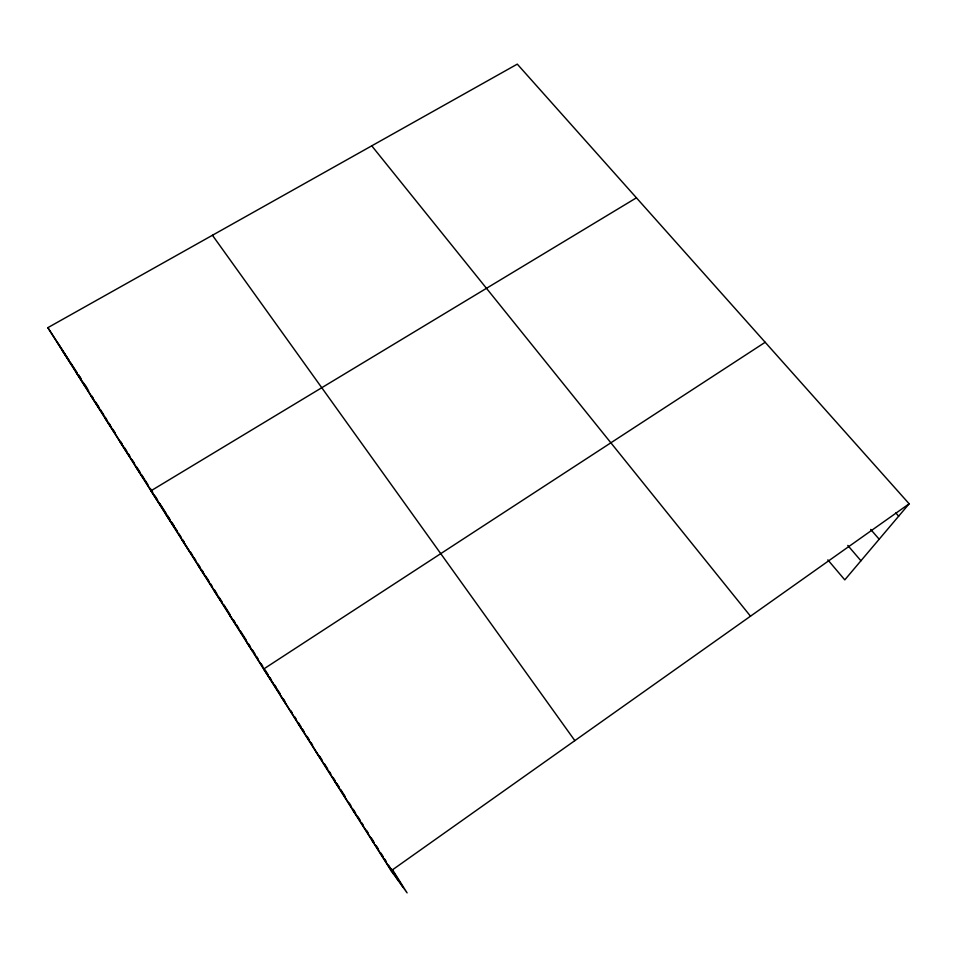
<?xml version="1.0" encoding="UTF-8"?>
<svg xmlns="http://www.w3.org/2000/svg" width="957" height="957" viewBox="0 0 957 957"><rect width="100%" height="100%" fill="white"/><g stroke="black" fill="none" stroke-linecap="round" stroke-linejoin="round"><path stroke-width="1.44" d="M392.466 869.734L407.096 892.869L391.174 870.75L47.85 327.665L517.282 64.131L909.15 503.801L844.78 579.87L827.841 559.869M391.174 870.75L909.15 503.801M765.181 342.271L263.654 669.027L273.116 683.214M636.429 197.812L150.979 490.797L169.521 519.125M895.812 512.94L898.671 516.182M870.679 529.436L879.184 539.21M847.782 545.43L860.941 560.778M371.747 145.835L750.491 616.2M212.442 235.266L574.846 740.634M371.938 840.318L374.283 843.655M353.061 810.447L356.674 815.663M334.519 781.127L338.599 787.085M316.324 752.334L320.846 759.009M298.452 724.066L303.405 731.423M280.891 696.301L286.263 704.316M273.834 684.291L275.975 687.497M276.681 688.562L278.068 690.631M246.703 642.219L252.875 651.502L57.982 343.264M213.698 590.014L220.589 600.446M230.063 615.889L236.594 625.758M197.62 564.57L204.858 575.564M166.267 514.974L174.162 527.008M181.806 539.569L189.378 551.088M135.499 466.31L144.005 479.313M172.344 523.419L174.461 526.649L171.387 521.792M90.58 395.265L99.947 409.644M105.306 418.544L114.397 432.492M120.271 442.23L129.075 455.711M47.85 327.665L69.215 360.562M70.794 363.002L76.919 372.429M78.45 374.785L80.747 378.326M85.269 385.288L87.494 388.721M61.858 349.831L71.739 365.036M76.105 372.357L85.735 387.154M391.604 869.123L403.148 887.39M78.486 374.905L80.831 378.613M83.175 382.322L85.52 386.03M87.087 388.506L88.654 390.982M91.8 395.959L93.391 398.471M95.772 402.239L98.954 407.263M100.545 409.775L103.715 414.8M105.246 417.204L106.765 419.621M109.05 423.233L110.569 425.638M112.854 429.25L115.139 432.863M120.522 441.368L122.065 443.821M124.386 447.481L126.707 451.154M128.262 453.606L129.805 456.046M132.138 459.743L134.494 463.463M136.851 467.195L139.997 472.16M141.564 474.648L144.71 479.613M145.5 480.857L147.892 484.637M150.285 488.429L152.677 492.209M155.07 496.001L157.462 499.781M159.855 503.573L166.004 513.287M167.547 515.715L169.844 519.364M175.215 527.845L177.488 531.434M178.995 533.839L181.268 537.427M182.787 539.82L184.306 542.212M190.383 551.83L192.692 555.479M194.235 557.919L195.766 560.347M198.075 563.996L200.384 567.645M201.927 570.085L203.458 572.513M205.803 576.222L208.937 581.162M210.492 583.638L212.059 586.103M214.404 589.811L216.749 593.519M219.105 597.24L222.287 602.264M223.866 604.776L230.218 614.825M233.4 619.837L234.932 622.265M236.463 624.694L238.76 628.33M240.291 630.747L246.428 640.448M248.724 644.073L250.279 646.537M252.624 650.234L254.957 653.93M256.512 656.394L258.067 658.859M261.189 663.787L262.744 666.239M265.101 669.96L268.259 674.972M269.85 677.472L271.429 679.972M274.599 684.985L276.178 687.485M278.547 691.241L280.138 693.741M283.2 698.586L284.731 701.014M290.868 710.704L292.399 713.132M294.696 716.769L296.227 719.186M298.572 722.882L300.905 726.578M302.46 729.043L304.015 731.507M307.137 736.435L309.47 740.132M311.037 742.596L312.592 745.06M319.722 756.329L322.102 760.085M324.471 763.842L327.641 768.854M329.232 771.366L330.763 773.794M333.072 777.443L335.381 781.091M336.912 783.52L339.221 787.168M340.764 789.597L345.369 796.894M349.269 803.055L350.836 805.531M353.181 809.239L355.526 812.948M357.87 816.656L360.227 820.364M361.782 822.841L363.349 825.317M366.531 830.341L368.122 832.865M371.304 837.889L373.697 841.67M376.077 845.438L378.47 849.218M380.85 852.986L383.171 856.659M384.726 859.111L386.269 861.551M388.59 865.224L398.662 881.146M253.653 652.746L374.307 843.548M375.072 844.768L393.805 874.399"/></g></svg>
